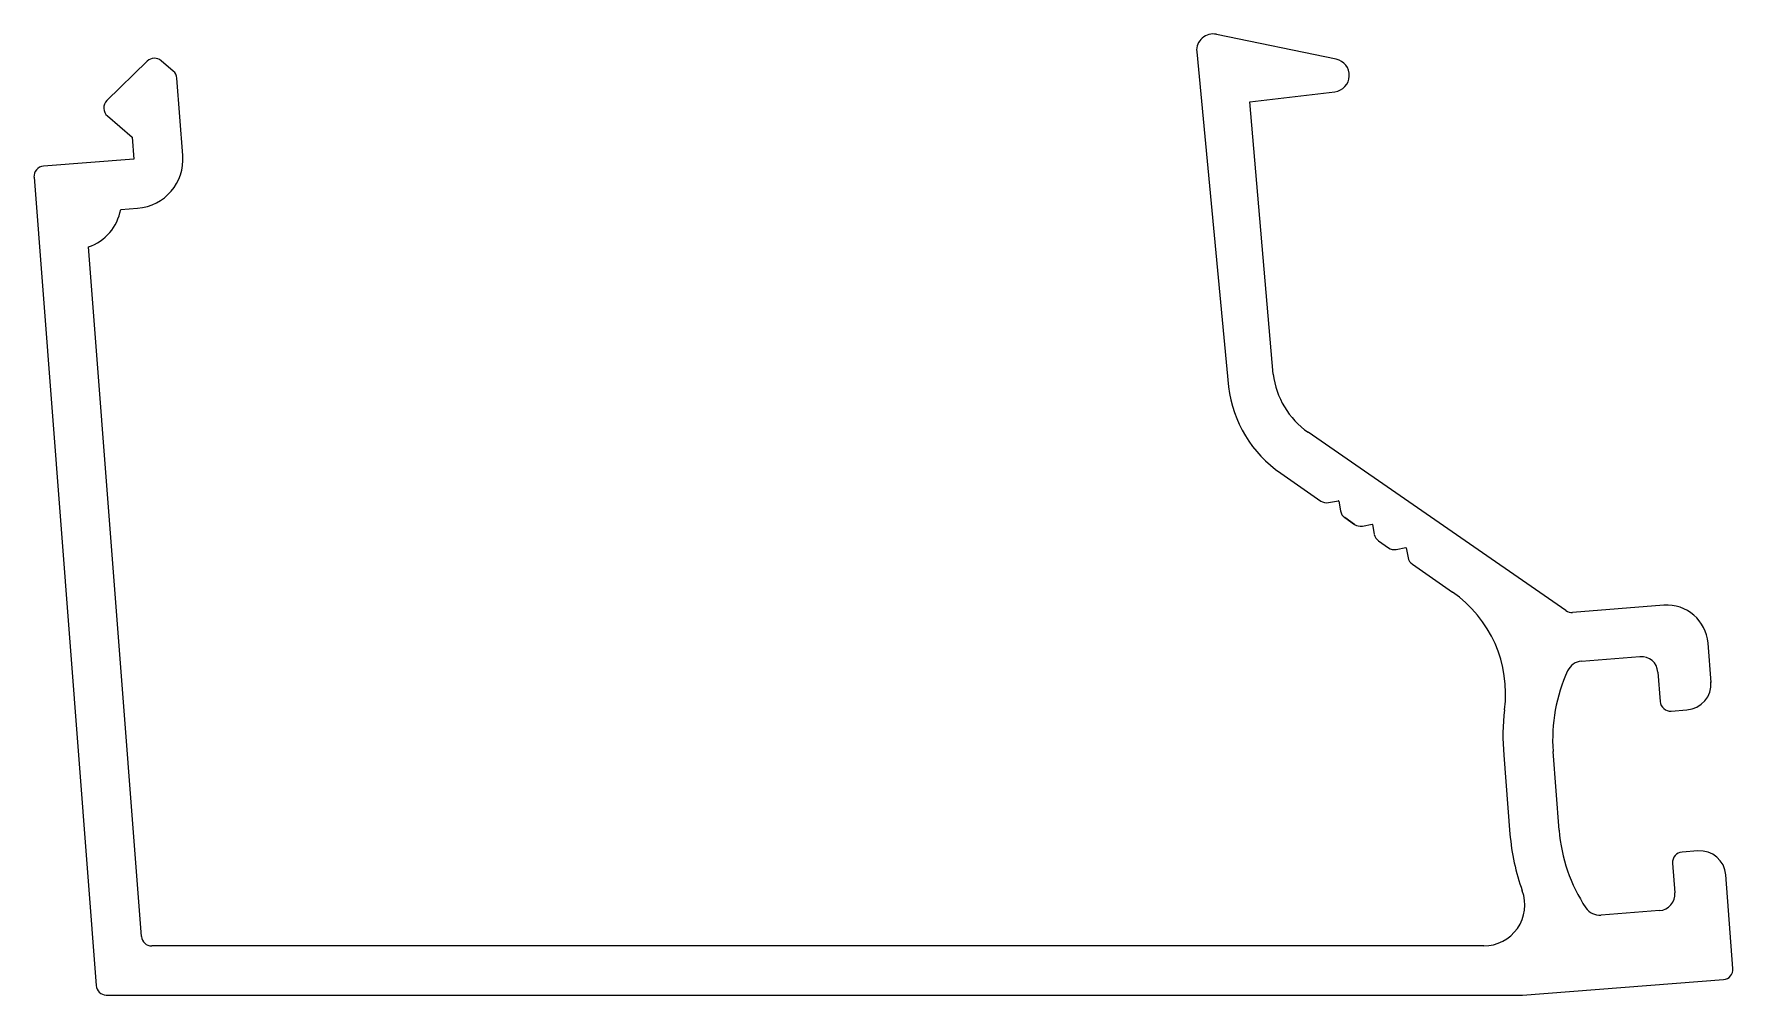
# Model space of a CAD drawing. Extents: x -20.4 to 21, y 3.4 to 26.8.
import ezdxf

# ---------------------------------------------------------------- set-up
doc = ezdxf.new("R2010")
doc.units = 0
doc.layers.add('AL_EXTRUSIONS', color=141, linetype='CONTINUOUS')

msp = doc.modelspace()

# ---------------------------------------------------------------- linework, layer by layer
at = {"layer": 'AL_EXTRUSIONS', "color": 7}
for p, q in [((11.303, 26.166), (8.388, 26.772)), ((-17.631, 26.118), (-18.609, 25.16)), ((-16.996, 25.878), (-17.288, 26.129)), ((7.908, 26.35), (8.683, 18.193)), ((-16.763, 23.824), (-16.908, 25.705)), ((9.199, 25.131), (11.269, 25.377)), ((9.772, 18.505), (9.199, 25.131)), ((-18.597, 24.786), (-17.995, 24.27)), ((-17.995, 24.27), (-17.954, 23.732)), ((-17.954, 23.732), (-20.154, 23.564)), ((-20.384, 23.295), (-18.875, 3.628)), ((-18.274, 22.51), (-17.862, 22.542)), ((-17.769, 4.822), (-19.056, 21.598)), ((16.892, 12.752), (10.621, 17.09)), ((9.954, 16.092), (10.93, 15.417)), ((10.93, 15.417), (10.93, 15.417)), ((10.93, 15.417), (10.93, 15.417)), ((10.93, 15.417), (10.93, 15.417)), ((11.117, 15.377), (11.355, 15.42)), ((11.364, 15.414), (11.407, 15.176)), ((11.511, 15.015), (11.752, 14.848)), ((11.752, 14.848), (11.511, 15.015)), ((11.511, 15.015), (11.752, 14.848)), ((11.752, 14.848), (11.511, 15.015)), ((11.511, 15.015), (11.752, 14.848)), ((11.939, 14.808), (12.177, 14.851)), ((12.186, 14.845), (12.23, 14.607)), ((12.333, 14.446), (12.574, 14.279)), ((12.761, 14.239), (12.999, 14.282)), ((13.009, 14.276), (13.052, 14.038)), ((13.156, 13.877), (14.132, 13.202)), ((19.278, 12.879), (17.053, 12.708)), ((17.272, 11.521), (18.695, 11.63)), ((20.424, 11.003), (20.351, 11.958)), ((19.131, 11.256), (19.187, 10.536)), ((19.455, 10.306), (19.839, 10.336)), ((15.385, 9.232), (15.532, 7.315)), ((16.729, 7.407), (16.582, 9.324)), ((20.102, 6.904), (19.718, 6.875)), ((19.488, 6.606), (19.543, 5.886)), ((20.958, 4.045), (20.784, 6.32)), ((19.169, 5.45), (17.747, 5.341)), ((14.893, 4.591), (-17.52, 4.591)), ((15.833, 3.397), (20.724, 3.773)), ((-18.626, 3.397), (15.833, 3.397))]:
    msp.add_line(p, q, dxfattribs=at)
for centre, radius, start, end in [((8.307, 26.381), 0.4, 78.2529, 184.3874), ((-17.453, 25.936), 0.254, 49.3874, 134.3874), ((11.222, 25.774), 0.4, 276.7735, 78.2529), ((-17.161, 25.686), 0.254, 4.3874, 49.3874), ((-18.431, 24.978), 0.254, 134.3874, 229.3874), ((-17.954, 23.732), 1.194, 274.3874, 4.3874), ((-20.135, 23.314), 0.25, 94.3874, 184.3874), ((-19.449, 22.726), 1.194, 289.1799, 349.5949), ((11.66, 18.559), 3, 187.0172, 235.3254), ((11.759, 18.734), 2, 186.5764, 235.3254), ((11.072, 15.623), 0.25, 235.3254, 280.3254), ((11.356, 15.412), 0.008, 10.3254, 100.3254), ((11.653, 15.22), 0.25, 190.3254, 235.3254), ((11.894, 15.054), 0.25, 235.3254, 280.3254), ((12.178, 14.843), 0.008, 10.3254, 100.3254), ((12.476, 14.651), 0.25, 190.3254, 235.3254), ((12.716, 14.485), 0.25, 235.3254, 280.3254), ((13.001, 14.274), 0.008, 10.3254, 100.3254), ((13.298, 14.083), 0.25, 190.3254, 235.3254), ((12.425, 10.735), 3, 352.4022, 55.3254), ((19.354, 11.882), 1, 4.3874, 94.3874), ((17.034, 12.957), 0.25, 235.3254, 274.3874), ((18.726, 11.225), 0.406, 4.3874, 94.3874), ((20.53, 9.627), 3.96, 155.2282, 184.3878), ((17.303, 11.116), 0.406, 94.3858, 155.2261), ((19.79, 10.969), 0.635, 274.3874, 4.3874), ((19.96, 9.73), 4.602, 172.4022, 186.203), ((19.436, 10.555), 0.25, 184.3874, 274.3874), ((20.677, 7.71), 5.16, 184.3873, 200.1173), ((20.677, 7.71), 3.96, 184.3873, 213.5474), ((19.737, 6.626), 0.25, 94.3874, 184.3874), ((20.151, 6.271), 0.635, 4.3874, 94.3874), ((14.893, 5.591), 1, 270, 20.1173), ((19.138, 5.855), 0.406, 274.3874, 4.3874), ((17.715, 5.746), 0.406, 213.5471, 274.387), ((-17.52, 4.841), 0.25, 184.3874, 270), ((20.705, 4.026), 0.254, 274.3874, 4.3874), ((-18.626, 3.647), 0.25, 184.3874, 270)]:
    msp.add_arc(centre, radius, start, end, dxfattribs=at)

doc.saveas('drawing.dxf')
